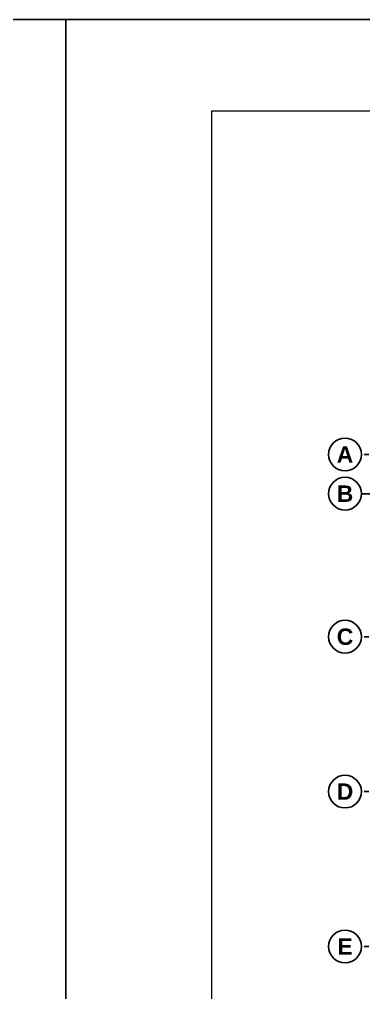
# Model space of a CAD drawing. Header units: metres. Extents: x -12400 to 1, y 0 to 106422.
# Drawn here: x -12325.32 to -12315.88, y 106388.76 to 106415.47 of the extents above; entities that cross this region are included whole.
import ezdxf
from ezdxf.enums import TextEntityAlignment as Align

# ---------------------------------------------------------------- set-up
doc = ezdxf.new("R2010")
doc.units = ezdxf.units.M
doc.linetypes.add('CENTER', pattern=[2, 1.25, -0.25, 0.25, -0.25])
doc.linetypes.add('PHANTOM2', pattern=[1.25, 0.625, -0.125, 0.125, -0.125, 0.125, -0.125])
doc.layers.add('S-GRID', color=155, linetype='Continuous')
doc.layers.add('TBLOCK-BORDER-OUTSIDE', color=240, linetype='Continuous', lineweight=0)
doc.styles.add('sans serif', font='sanssb__.ttf')
doc.styles.add('swis721', font='swiss.ttf')
doc.dimstyles.new('DIM 200', dxfattribs={"dimtxt": 200, "dimasz": 1, "dimexe": 0, "dimexo": 40, "dimgap": 50, "dimtad": 1, "dimtoh": 1, "dimdec": 0, "dimlfac": 2, "dimtxsty": 'swis721', "dimblk": 'CIR', "dimcen": 0, "dimclrd": 155, "dimclre": 155, "dimclrt": 4, "dimadec": 0, "dimazin": 0, "dimtfac": 1, "dimtdec": 0, "dimtix": 1, "dimtmove": 1, "dimatfit": 3, "dimldrblk": 'CIR', "dimfxl": 0, "dimarcsym": 0})

# ---------------------------------------------------------------- blocks, each defined once
blk = doc.blocks.new('CIR')
at = {"color": 4}
blk.add_circle((0, 0), 50, dxfattribs=at)
blk = doc.blocks.new('grid_designation')
blk.add_circle((0, 500), 500)
at = {"color": 3, "style": 'sans serif'}
blk.add_attdef('A', text='', height=471, dxfattribs=at).set_placement((0, 500), align=Align.MIDDLE_CENTER)
blk = doc.blocks.new('A$Ceba0e023')
at = {"layer": 'DEFPOINTS'}
for p, q in [((0, 0), (0, 50.934)), ((0, 50.934), (76.2, 50.934)), ((76.2, 50.934), (76.2, 0))]:
    blk.add_line(p, q, dxfattribs=at)
at = {"layer": 'TBLOCK-BORDER-OUTSIDE'}
for p, q in [((4.011, 2.507), (4.011, 48.427)), ((4.011, 48.427), (73.693, 48.427))]:
    blk.add_line(p, q, dxfattribs=at)
blk.add_lwpolyline([(73.693, 2.507), (4.011, 2.507), (4.011, 48.427), (73.693, 48.427)], close=True, dxfattribs=at)
blk = doc.blocks.new('SITEDEVGRID')
at = {"color": 155, "linetype": 'PHANTOM2'}
blk.add_lwpolyline([(-26.15, 17.425), (-25.9, 17.425), (-25.55, 17.825)], dxfattribs=at)
at = {"layer": 'S-GRID', "color": 155, "linetype": 'CENTER'}
ref = blk.add_blockref('grid_designation', (-26.6, 18.05), dxfattribs=dict(at, xscale=0.0009000000000000002, yscale=0.0009000000000000002, zscale=0.0009000000000000002))
ref.add_attrib('A', 'A', dxfattribs={"layer": '0', "color": 3, "height": 0.45, "style": 'sans serif'}).set_placement((-26.6, 18.5), align=Align.MIDDLE_CENTER)
ref = blk.add_blockref('grid_designation', (-26.6, 16.975), dxfattribs=dict(at, xscale=0.0009000000000000002, yscale=0.0009000000000000002, zscale=0.0009000000000000002))
ref.add_attrib('A', 'B', dxfattribs={"layer": '0', "color": 3, "height": 0.45, "style": 'sans serif'}).set_placement((-26.6, 17.425), align=Align.MIDDLE_CENTER)
ref = blk.add_blockref('grid_designation', (-26.6, 13.05), dxfattribs=dict(at, xscale=0.0009000000000000002, yscale=0.0009000000000000002, zscale=0.0009000000000000002))
ref.add_attrib('A', 'C', dxfattribs={"layer": '0', "color": 3, "height": 0.45, "style": 'sans serif'}).set_placement((-26.6, 13.5), align=Align.MIDDLE_CENTER)
ref = blk.add_blockref('grid_designation', (-26.6, 8.8), dxfattribs=dict(at, xscale=0.0009000000000000002, yscale=0.0009000000000000002, zscale=0.0009000000000000002))
ref.add_attrib('A', 'D', dxfattribs={"layer": '0', "color": 3, "height": 0.45, "style": 'sans serif'}).set_placement((-26.6, 9.25), align=Align.MIDDLE_CENTER)
ref = blk.add_blockref('grid_designation', (-26.6, 4.55), dxfattribs=dict(at, xscale=0.0009000000000000002, yscale=0.0009000000000000002, zscale=0.0009000000000000002))
ref.add_attrib('A', 'E', dxfattribs={"layer": '0', "color": 3, "height": 0.45, "style": 'sans serif'}).set_placement((-26.6, 5), align=Align.MIDDLE_CENTER)
at = {"color": 6, "linetype": 'PHANTOM2'}
for points in [[(38.55, 18.5), (-26.15, 18.5)], [(38.55, 13.5), (-26.15, 13.5)], [(38.55, 9.25), (-26.15, 9.25)], [(38.55, 5), (-26.15, 5)]]:
    blk.add_leader(points, dimstyle='DIM 200', override={"dimasz": 0.002, "dimgap": 60, "dimtad": 0}, dxfattribs=at)

msp = doc.modelspace()

# ---------------------------------------------------------------- block references
at = {"xscale": 0.999738737056323, "yscale": 0.999738737056323, "zscale": 0.999738737056323}
for p in [(-12400.2266, 106364.54482), (-12324.0465, 106364.54482)]:
    msp.add_blockref('A$Ceba0e023', p, dxfattribs=at)
msp.add_blockref('SITEDEVGRID', (-12289.78574, 106385.02819))

doc.saveas('drawing.dxf')
